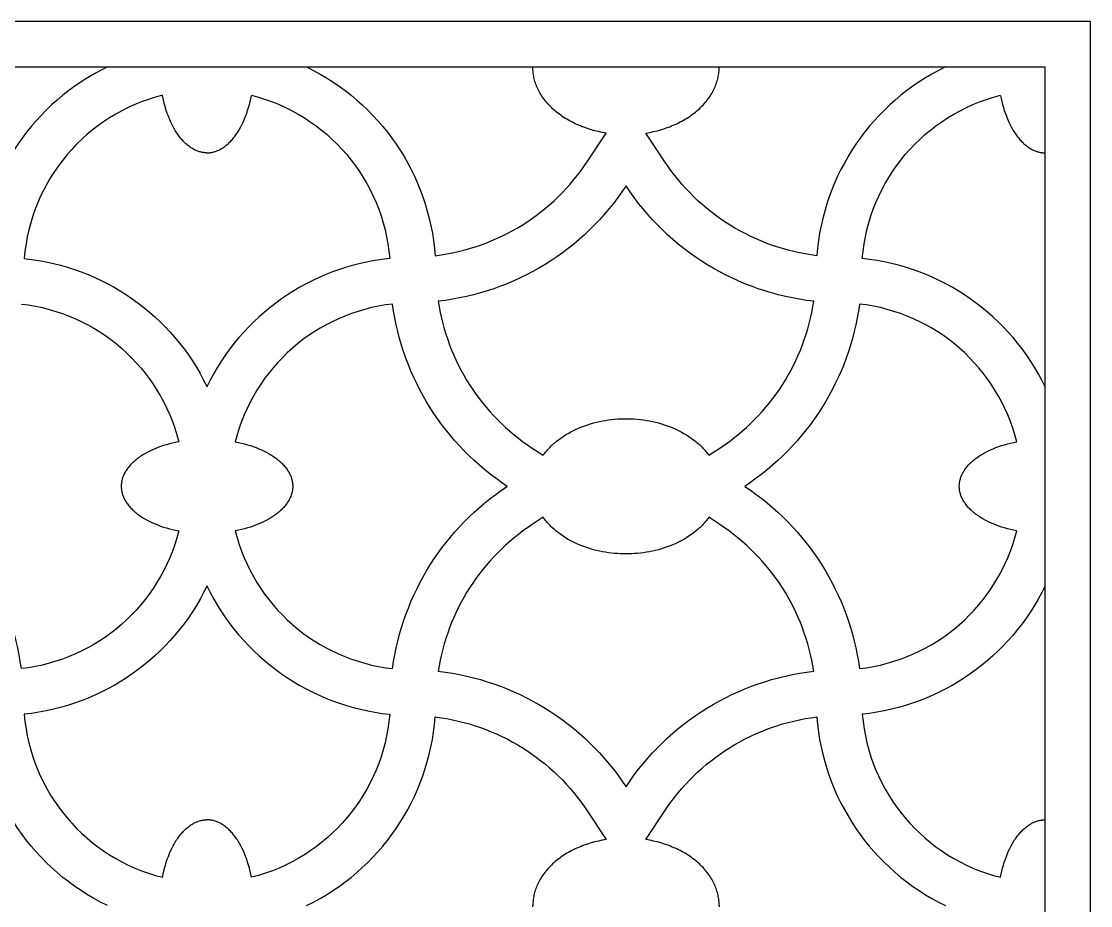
# Model space of a CAD drawing. Header units: millimetres. Extents: x 244 to 522, y 570 to 848.
# Drawn here: x 353.7 to 522.2, y 709.1 to 848.4 of the extents above; entities that cross this region are included whole.
import ezdxf

# ---------------------------------------------------------------- set-up
doc = ezdxf.new("R2010")
doc.units = ezdxf.units.MM
doc.layers.add('Layer 01', color=1, linetype='Continuous')

msp = doc.modelspace()

# ---------------------------------------------------------------- linework, layer by layer
at = {"layer": 'Layer 01'}
for p, q in [((522.23, 848.37), (243.63, 848.37)), ((522.23, 569.77), (522.23, 848.37)), ((515.05, 841.18), (250.82, 841.18)), ((434.31, 840.98), (434.3, 841.18)), ((463.67, 840.98), (463.67, 841.18)), ((515.05, 576.95), (515.05, 841.18)), ((434.31, 840.78), (434.31, 840.98)), ((434.33, 840.57), (434.31, 840.78)), ((434.35, 840.37), (434.33, 840.57)), ((434.37, 840.16), (434.35, 840.37)), ((434.4, 839.95), (434.37, 840.16)), ((434.44, 839.74), (434.4, 839.95)), ((434.48, 839.53), (434.44, 839.74)), ((434.53, 839.32), (434.48, 839.53)), ((463.45, 839.32), (463.5, 839.53)), ((463.5, 839.53), (463.54, 839.74)), ((463.54, 839.74), (463.58, 839.95)), ((463.58, 839.95), (463.61, 840.16)), ((463.61, 840.16), (463.63, 840.37)), ((463.63, 840.37), (463.65, 840.57)), ((463.65, 840.57), (463.66, 840.78)), ((463.66, 840.78), (463.67, 840.98)), ((434.58, 839.11), (434.53, 839.32)), ((434.64, 838.9), (434.58, 839.11)), ((434.71, 838.69), (434.64, 838.9)), ((434.78, 838.48), (434.71, 838.69)), ((434.86, 838.27), (434.78, 838.48)), ((434.95, 838.05), (434.86, 838.27)), ((435.04, 837.84), (434.95, 838.05)), ((435.14, 837.63), (435.04, 837.84)), ((462.83, 837.63), (462.93, 837.84)), ((462.93, 837.84), (463.03, 838.05)), ((463.03, 838.05), (463.11, 838.27)), ((463.11, 838.27), (463.19, 838.48)), ((463.19, 838.48), (463.27, 838.69)), ((463.27, 838.69), (463.33, 838.9)), ((463.33, 838.9), (463.4, 839.11)), ((463.4, 839.11), (463.45, 839.32)), ((376.01, 836.24), (375.91, 836.72)), ((376.12, 835.75), (376.01, 836.24)), ((389.74, 835.75), (389.85, 836.24)), ((389.85, 836.24), (389.95, 836.72)), ((435.25, 837.42), (435.14, 837.63)), ((435.36, 837.21), (435.25, 837.42)), ((435.48, 837), (435.36, 837.21)), ((435.61, 836.79), (435.48, 837)), ((435.74, 836.59), (435.61, 836.79)), ((435.88, 836.38), (435.74, 836.59)), ((436.03, 836.18), (435.88, 836.38)), ((436.18, 835.97), (436.03, 836.18)), ((461.8, 835.97), (461.95, 836.18)), ((461.95, 836.18), (462.1, 836.38)), ((462.1, 836.38), (462.24, 836.59)), ((462.24, 836.59), (462.37, 836.79)), ((462.37, 836.79), (462.5, 837)), ((462.5, 837), (462.62, 837.21)), ((462.62, 837.21), (462.73, 837.42)), ((462.73, 837.42), (462.83, 837.63)), ((508.03, 836.72), (508.13, 836.24)), ((508.13, 836.24), (508.24, 835.75)), ((376.24, 835.28), (376.12, 835.75)), ((376.38, 834.8), (376.24, 835.28)), ((376.52, 834.34), (376.38, 834.8)), ((389.34, 834.34), (389.49, 834.8)), ((389.49, 834.8), (389.62, 835.28)), ((389.62, 835.28), (389.74, 835.75)), ((436.34, 835.77), (436.18, 835.97)), ((436.5, 835.58), (436.34, 835.77)), ((436.67, 835.38), (436.5, 835.58)), ((436.85, 835.19), (436.67, 835.38)), ((437.04, 834.99), (436.85, 835.19)), ((437.23, 834.81), (437.04, 834.99)), ((437.42, 834.62), (437.23, 834.81)), ((437.62, 834.44), (437.42, 834.62)), ((437.83, 834.26), (437.62, 834.44)), ((460.15, 834.26), (460.35, 834.44)), ((460.35, 834.44), (460.56, 834.62)), ((460.56, 834.62), (460.75, 834.81)), ((460.75, 834.81), (460.94, 834.99)), ((460.94, 834.99), (461.13, 835.19)), ((461.13, 835.19), (461.3, 835.38)), ((461.3, 835.38), (461.48, 835.58)), ((461.48, 835.58), (461.64, 835.77)), ((461.64, 835.77), (461.8, 835.97)), ((508.24, 835.75), (508.36, 835.28)), ((508.36, 835.28), (508.49, 834.8)), ((508.49, 834.8), (508.63, 834.34)), ((376.67, 833.88), (376.52, 834.34)), ((376.84, 833.44), (376.67, 833.88)), ((377.01, 833), (376.84, 833.44)), ((377.2, 832.58), (377.01, 833)), ((388.67, 832.58), (388.85, 833)), ((388.85, 833), (389.02, 833.44)), ((389.02, 833.44), (389.19, 833.88)), ((389.19, 833.88), (389.34, 834.34)), ((438.05, 834.08), (437.83, 834.26)), ((438.26, 833.91), (438.05, 834.08)), ((438.49, 833.74), (438.26, 833.91)), ((438.72, 833.57), (438.49, 833.74)), ((438.95, 833.41), (438.72, 833.57)), ((439.19, 833.25), (438.95, 833.41)), ((439.44, 833.09), (439.19, 833.25)), ((439.68, 832.94), (439.44, 833.09)), ((439.94, 832.8), (439.68, 832.94)), ((440.19, 832.65), (439.94, 832.8)), ((457.79, 832.65), (458.04, 832.8)), ((458.04, 832.8), (458.29, 832.94)), ((458.29, 832.94), (458.54, 833.09)), ((458.54, 833.09), (458.79, 833.25)), ((458.79, 833.25), (459.03, 833.41)), ((459.03, 833.41), (459.26, 833.57)), ((459.26, 833.57), (459.49, 833.74)), ((459.49, 833.74), (459.71, 833.91)), ((459.71, 833.91), (459.93, 834.08)), ((459.93, 834.08), (460.15, 834.26)), ((508.63, 834.34), (508.79, 833.88)), ((508.79, 833.88), (508.95, 833.44)), ((508.95, 833.44), (509.13, 833)), ((509.13, 833), (509.31, 832.58)), ((377.39, 832.17), (377.2, 832.58)), ((377.6, 831.77), (377.39, 832.17)), ((377.81, 831.39), (377.6, 831.77)), ((377.92, 831.2), (377.81, 831.39)), ((378.03, 831.02), (377.92, 831.2)), ((378.14, 830.84), (378.03, 831.02)), ((387.72, 830.84), (387.83, 831.02)), ((387.83, 831.02), (387.95, 831.2)), ((387.95, 831.2), (388.06, 831.39)), ((388.06, 831.39), (388.27, 831.77)), ((388.27, 831.77), (388.47, 832.17)), ((388.47, 832.17), (388.67, 832.58)), ((440.45, 832.52), (440.19, 832.65)), ((440.72, 832.38), (440.45, 832.52)), ((440.98, 832.25), (440.72, 832.38)), ((441.25, 832.13), (440.98, 832.25)), ((441.53, 832.01), (441.25, 832.13)), ((441.8, 831.89), (441.53, 832.01)), ((442.08, 831.78), (441.8, 831.89)), ((442.36, 831.68), (442.08, 831.78)), ((442.93, 831.48), (442.36, 831.68)), ((443.51, 831.3), (442.93, 831.48)), ((444.09, 831.14), (443.51, 831.3)), ((444.67, 831), (444.09, 831.14)), ((445.25, 830.88), (444.67, 831)), ((452.72, 830.88), (453.31, 831)), ((453.31, 831), (453.89, 831.14)), ((453.89, 831.14), (454.47, 831.3)), ((454.47, 831.3), (455.05, 831.48)), ((455.05, 831.48), (455.61, 831.68)), ((455.61, 831.68), (455.9, 831.78)), ((455.9, 831.78), (456.17, 831.89)), ((456.17, 831.89), (456.45, 832.01)), ((456.45, 832.01), (456.72, 832.13)), ((456.72, 832.13), (456.99, 832.25)), ((456.99, 832.25), (457.26, 832.38)), ((457.26, 832.38), (457.53, 832.52)), ((457.53, 832.52), (457.79, 832.65)), ((509.31, 832.58), (509.51, 832.17)), ((509.51, 832.17), (509.71, 831.77)), ((509.71, 831.77), (509.92, 831.39)), ((509.92, 831.39), (510.03, 831.2)), ((510.03, 831.2), (510.14, 831.02)), ((510.14, 831.02), (510.26, 830.84)), ((378.26, 830.67), (378.14, 830.84)), ((378.37, 830.5), (378.26, 830.67)), ((378.49, 830.34), (378.37, 830.5)), ((378.61, 830.18), (378.49, 830.34)), ((378.73, 830.03), (378.61, 830.18)), ((378.86, 829.88), (378.73, 830.03)), ((378.98, 829.73), (378.86, 829.88)), ((379.11, 829.59), (378.98, 829.73)), ((379.23, 829.46), (379.11, 829.59)), ((379.36, 829.33), (379.23, 829.46)), ((379.49, 829.2), (379.36, 829.33)), ((386.37, 829.2), (386.5, 829.33)), ((386.5, 829.33), (386.63, 829.46)), ((386.63, 829.46), (386.76, 829.59)), ((386.76, 829.59), (386.88, 829.73)), ((386.88, 829.73), (387.01, 829.88)), ((387.01, 829.88), (387.13, 830.03)), ((387.13, 830.03), (387.25, 830.18)), ((387.25, 830.18), (387.37, 830.34)), ((387.37, 830.34), (387.49, 830.5)), ((387.49, 830.5), (387.61, 830.67)), ((387.61, 830.67), (387.72, 830.84)), ((442.98, 826.41), (445.84, 830.78)), ((445.84, 830.78), (445.25, 830.88)), ((452.14, 830.78), (452.72, 830.88)), ((455, 826.41), (452.14, 830.78)), ((510.26, 830.84), (510.37, 830.67)), ((510.37, 830.67), (510.49, 830.5)), ((510.49, 830.5), (510.61, 830.34)), ((510.61, 830.34), (510.73, 830.18)), ((510.73, 830.18), (510.85, 830.03)), ((510.85, 830.03), (510.97, 829.88)), ((510.97, 829.88), (511.09, 829.73)), ((511.09, 829.73), (511.22, 829.59)), ((511.22, 829.59), (511.35, 829.46)), ((511.35, 829.46), (511.47, 829.33)), ((511.47, 829.33), (511.6, 829.2)), ((379.62, 829.08), (379.49, 829.2)), ((379.75, 828.96), (379.62, 829.08)), ((379.88, 828.85), (379.75, 828.96)), ((380.01, 828.75), (379.88, 828.85)), ((380.15, 828.65), (380.01, 828.75)), ((380.28, 828.55), (380.15, 828.65)), ((380.41, 828.46), (380.28, 828.55)), ((380.55, 828.38), (380.41, 828.46)), ((380.68, 828.3), (380.55, 828.38)), ((380.81, 828.22), (380.68, 828.3)), ((380.95, 828.15), (380.81, 828.22)), ((381.08, 828.09), (380.95, 828.15)), ((381.22, 828.03), (381.08, 828.09)), ((381.35, 827.97), (381.22, 828.03)), ((381.49, 827.92), (381.35, 827.97)), ((381.62, 827.87), (381.49, 827.92)), ((381.75, 827.83), (381.62, 827.87)), ((381.89, 827.8), (381.75, 827.83)), ((382.02, 827.76), (381.89, 827.8)), ((382.15, 827.74), (382.02, 827.76)), ((382.28, 827.71), (382.15, 827.74)), ((382.42, 827.7), (382.28, 827.71)), ((382.55, 827.68), (382.42, 827.7)), ((382.68, 827.67), (382.55, 827.68)), ((382.8, 827.66), (382.68, 827.67)), ((382.93, 827.66), (382.8, 827.66)), ((382.93, 827.66), (383.06, 827.66)), ((383.06, 827.66), (383.19, 827.67)), ((383.19, 827.67), (383.32, 827.68)), ((383.32, 827.68), (383.45, 827.7)), ((383.45, 827.7), (383.58, 827.71)), ((383.58, 827.71), (383.71, 827.74)), ((383.71, 827.74), (383.84, 827.76)), ((383.84, 827.76), (383.98, 827.8)), ((383.98, 827.8), (384.11, 827.83)), ((384.11, 827.83), (384.24, 827.87)), ((384.24, 827.87), (384.38, 827.92)), ((384.38, 827.92), (384.51, 827.97)), ((384.51, 827.97), (384.65, 828.03)), ((384.65, 828.03), (384.78, 828.09)), ((384.78, 828.09), (384.91, 828.15)), ((384.91, 828.15), (385.05, 828.22)), ((385.05, 828.22), (385.18, 828.3)), ((385.18, 828.3), (385.32, 828.38)), ((385.32, 828.38), (385.45, 828.46)), ((385.45, 828.46), (385.59, 828.55)), ((385.59, 828.55), (385.72, 828.65)), ((385.72, 828.65), (385.85, 828.75)), ((385.85, 828.75), (385.98, 828.85)), ((385.98, 828.85), (386.11, 828.96)), ((386.11, 828.96), (386.25, 829.08)), ((386.25, 829.08), (386.37, 829.2)), ((511.6, 829.2), (511.73, 829.08)), ((511.73, 829.08), (511.86, 828.96)), ((511.86, 828.96), (512, 828.85)), ((512, 828.85), (512.13, 828.75)), ((512.13, 828.75), (512.26, 828.65)), ((512.26, 828.65), (512.39, 828.55)), ((512.39, 828.55), (512.53, 828.46)), ((512.53, 828.46), (512.66, 828.38)), ((512.66, 828.38), (512.79, 828.3)), ((512.79, 828.3), (512.93, 828.22)), ((512.93, 828.22), (513.06, 828.15)), ((513.06, 828.15), (513.2, 828.09)), ((513.2, 828.09), (513.33, 828.03)), ((513.33, 828.03), (513.47, 827.97)), ((513.47, 827.97), (513.6, 827.92)), ((513.6, 827.92), (513.74, 827.87)), ((513.74, 827.87), (513.87, 827.83)), ((513.87, 827.83), (514, 827.8)), ((514, 827.8), (514.13, 827.76)), ((514.13, 827.76), (514.27, 827.74)), ((514.27, 827.74), (514.4, 827.71)), ((514.4, 827.71), (514.53, 827.7)), ((514.53, 827.7), (514.66, 827.68)), ((514.66, 827.68), (514.79, 827.67)), ((514.79, 827.67), (514.92, 827.66)), ((514.92, 827.66), (515.05, 827.66)), ((445.29, 785.43), (445.76, 785.51)), ((445.76, 785.51), (446.23, 785.58)), ((446.23, 785.58), (446.7, 785.64)), ((446.7, 785.64), (447.16, 785.69)), ((447.16, 785.69), (447.63, 785.73)), ((447.63, 785.73), (448.09, 785.75)), ((448.09, 785.75), (448.54, 785.77)), ((448.54, 785.77), (448.99, 785.77)), ((448.99, 785.77), (449.44, 785.77)), ((449.44, 785.77), (449.89, 785.75)), ((449.89, 785.75), (450.35, 785.73)), ((450.35, 785.73), (450.81, 785.69)), ((450.81, 785.69), (451.28, 785.64)), ((451.28, 785.64), (451.75, 785.58)), ((451.75, 785.58), (452.22, 785.51)), ((452.22, 785.51), (452.69, 785.43)), ((440.29, 783.7), (440.71, 783.92)), ((440.71, 783.92), (441.15, 784.13)), ((441.15, 784.13), (441.59, 784.32)), ((441.59, 784.32), (442.03, 784.5)), ((442.03, 784.5), (442.49, 784.67)), ((442.49, 784.67), (442.95, 784.83)), ((442.95, 784.83), (443.41, 784.97)), ((443.41, 784.97), (443.88, 785.11)), ((443.88, 785.11), (444.35, 785.23)), ((444.35, 785.23), (444.82, 785.33)), ((444.82, 785.33), (445.29, 785.43)), ((452.69, 785.43), (453.16, 785.33)), ((453.16, 785.33), (453.63, 785.23)), ((453.63, 785.23), (454.1, 785.11)), ((454.1, 785.11), (454.57, 784.97)), ((454.57, 784.97), (455.03, 784.83)), ((455.03, 784.83), (455.49, 784.67)), ((455.49, 784.67), (455.94, 784.5)), ((455.94, 784.5), (456.39, 784.32)), ((456.39, 784.32), (456.83, 784.13)), ((456.83, 784.13), (457.26, 783.92)), ((457.26, 783.92), (457.69, 783.7)), ((378.47, 782.14), (377.99, 782.04)), ((387.39, 782.14), (387.88, 782.04)), ((437.81, 782.03), (437.98, 782.17)), ((437.98, 782.17), (438.33, 782.45)), ((438.33, 782.45), (438.7, 782.72)), ((438.7, 782.72), (439.08, 782.98)), ((439.08, 782.98), (439.47, 783.23)), ((439.47, 783.23), (439.88, 783.47)), ((439.88, 783.47), (440.29, 783.7)), ((457.69, 783.7), (458.1, 783.47)), ((458.1, 783.47), (458.51, 783.23)), ((458.51, 783.23), (458.9, 782.98)), ((458.9, 782.98), (459.28, 782.72)), ((459.28, 782.72), (459.64, 782.45)), ((459.64, 782.45), (460, 782.17)), ((460, 782.17), (460.17, 782.03)), ((510.1, 782.04), (510.59, 782.14)), ((373.52, 780.46), (373.14, 780.25)), ((373.92, 780.66), (373.52, 780.46)), ((374.33, 780.86), (373.92, 780.66)), ((374.75, 781.04), (374.33, 780.86)), ((375.19, 781.22), (374.75, 781.04)), ((375.63, 781.38), (375.19, 781.22)), ((376.09, 781.54), (375.63, 781.38)), ((376.56, 781.68), (376.09, 781.54)), ((377.03, 781.81), (376.56, 781.68)), ((377.5, 781.93), (377.03, 781.81)), ((377.99, 782.04), (377.5, 781.93)), ((387.88, 782.04), (388.36, 781.93)), ((388.36, 781.93), (388.84, 781.81)), ((388.84, 781.81), (389.31, 781.68)), ((389.31, 781.68), (389.77, 781.54)), ((389.77, 781.54), (390.23, 781.38)), ((390.23, 781.38), (390.68, 781.22)), ((390.68, 781.22), (391.11, 781.04)), ((391.11, 781.04), (391.54, 780.86)), ((391.54, 780.86), (391.95, 780.66)), ((391.95, 780.66), (392.35, 780.46)), ((392.35, 780.46), (392.73, 780.25)), ((434.22, 781.14), (435.94, 780.01)), ((436.18, 780.34), (436.31, 780.5)), ((436.31, 780.5), (436.44, 780.66)), ((436.44, 780.66), (436.58, 780.82)), ((436.58, 780.82), (436.72, 780.97)), ((436.72, 780.97), (436.86, 781.13)), ((436.86, 781.13), (437.01, 781.29)), ((437.01, 781.29), (437.16, 781.44)), ((437.16, 781.44), (437.32, 781.59)), ((437.32, 781.59), (437.48, 781.74)), ((437.48, 781.74), (437.64, 781.88)), ((437.64, 781.88), (437.81, 782.03)), ((460.17, 782.03), (460.34, 781.88)), ((460.34, 781.88), (460.5, 781.74)), ((460.5, 781.74), (460.66, 781.59)), ((460.66, 781.59), (460.82, 781.44)), ((460.82, 781.44), (460.97, 781.29)), ((460.97, 781.29), (461.12, 781.13)), ((461.12, 781.13), (461.26, 780.97)), ((461.26, 780.97), (461.4, 780.82)), ((461.4, 780.82), (461.54, 780.66)), ((461.54, 780.66), (461.67, 780.5)), ((461.67, 780.5), (461.8, 780.34)), ((462.04, 780.01), (463.76, 781.14)), ((505.25, 780.25), (505.63, 780.46)), ((505.63, 780.46), (506.03, 780.66)), ((506.03, 780.66), (506.44, 780.86)), ((506.44, 780.86), (506.87, 781.04)), ((506.87, 781.04), (507.3, 781.22)), ((507.3, 781.22), (507.75, 781.38)), ((507.75, 781.38), (508.2, 781.54)), ((508.2, 781.54), (508.67, 781.68)), ((508.67, 781.68), (509.14, 781.81)), ((509.14, 781.81), (509.62, 781.93)), ((509.62, 781.93), (510.1, 782.04)), ((371.21, 778.82), (371.08, 778.7)), ((371.34, 778.95), (371.21, 778.82)), ((371.48, 779.08), (371.34, 778.95)), ((371.63, 779.2), (371.48, 779.08)), ((371.78, 779.32), (371.63, 779.2)), ((371.93, 779.44), (371.78, 779.32)), ((372.09, 779.56), (371.93, 779.44)), ((372.25, 779.68), (372.09, 779.56)), ((372.42, 779.8), (372.25, 779.68)), ((372.59, 779.91), (372.42, 779.8)), ((372.77, 780.03), (372.59, 779.91)), ((372.95, 780.14), (372.77, 780.03)), ((373.14, 780.25), (372.95, 780.14)), ((392.73, 780.25), (392.91, 780.14)), ((392.91, 780.14), (393.09, 780.03)), ((393.09, 780.03), (393.27, 779.91)), ((393.27, 779.91), (393.44, 779.8)), ((393.44, 779.8), (393.61, 779.68)), ((393.61, 779.68), (393.77, 779.56)), ((393.77, 779.56), (393.93, 779.44)), ((393.93, 779.44), (394.09, 779.32)), ((394.09, 779.32), (394.24, 779.2)), ((394.24, 779.2), (394.38, 779.08)), ((394.38, 779.08), (394.52, 778.95)), ((394.52, 778.95), (394.66, 778.82)), ((394.66, 778.82), (394.79, 778.7)), ((435.94, 780.01), (436.06, 780.17)), ((436.06, 780.17), (436.18, 780.34)), ((461.8, 780.34), (461.92, 780.17)), ((461.92, 780.17), (462.04, 780.01)), ((503.19, 778.7), (503.32, 778.82)), ((503.32, 778.82), (503.46, 778.95)), ((503.46, 778.95), (503.6, 779.08)), ((503.6, 779.08), (503.74, 779.2)), ((503.74, 779.2), (503.89, 779.32)), ((503.89, 779.32), (504.04, 779.44)), ((504.04, 779.44), (504.2, 779.56)), ((504.2, 779.56), (504.37, 779.68)), ((504.37, 779.68), (504.54, 779.8)), ((504.54, 779.8), (504.71, 779.91)), ((504.71, 779.91), (504.88, 780.03)), ((504.88, 780.03), (505.07, 780.14)), ((505.07, 780.14), (505.25, 780.25)), ((369.9, 777.11), (369.84, 776.97)), ((369.97, 777.24), (369.9, 777.11)), ((370.05, 777.38), (369.97, 777.24)), ((370.13, 777.51), (370.05, 777.38)), ((370.21, 777.64), (370.13, 777.51)), ((370.3, 777.78), (370.21, 777.64)), ((370.4, 777.91), (370.3, 777.78)), ((370.5, 778.04), (370.4, 777.91)), ((370.6, 778.18), (370.5, 778.04)), ((370.71, 778.31), (370.6, 778.18)), ((370.83, 778.44), (370.71, 778.31)), ((370.95, 778.57), (370.83, 778.44)), ((371.08, 778.7), (370.95, 778.57)), ((394.79, 778.7), (394.91, 778.57)), ((394.91, 778.57), (395.03, 778.44)), ((395.03, 778.44), (395.15, 778.31)), ((395.15, 778.31), (395.26, 778.18)), ((395.26, 778.18), (395.36, 778.04)), ((395.36, 778.04), (395.47, 777.91)), ((395.47, 777.91), (395.56, 777.78)), ((395.56, 777.78), (395.65, 777.64)), ((395.65, 777.64), (395.74, 777.51)), ((395.74, 777.51), (395.82, 777.38)), ((395.82, 777.38), (395.89, 777.24)), ((395.89, 777.24), (395.96, 777.11)), ((395.96, 777.11), (396.03, 776.97)), ((501.95, 776.97), (502.02, 777.11)), ((502.02, 777.11), (502.09, 777.24)), ((502.09, 777.24), (502.16, 777.38)), ((502.16, 777.38), (502.24, 777.51)), ((502.24, 777.51), (502.33, 777.64)), ((502.33, 777.64), (502.42, 777.78)), ((502.42, 777.78), (502.51, 777.91)), ((502.51, 777.91), (502.61, 778.04)), ((502.61, 778.04), (502.72, 778.18)), ((502.72, 778.18), (502.83, 778.31)), ((502.83, 778.31), (502.94, 778.44)), ((502.94, 778.44), (503.06, 778.57)), ((503.06, 778.57), (503.19, 778.7)), ((369.43, 775.51), (369.42, 775.38)), ((369.42, 775.38), (369.42, 775.25)), ((369.45, 775.64), (369.43, 775.51)), ((369.46, 775.77), (369.45, 775.64)), ((369.49, 775.9), (369.46, 775.77)), ((369.52, 776.04), (369.49, 775.9)), ((369.55, 776.17), (369.52, 776.04)), ((369.58, 776.3), (369.55, 776.17)), ((369.63, 776.44), (369.58, 776.3)), ((369.67, 776.57), (369.63, 776.44)), ((369.72, 776.7), (369.67, 776.57)), ((369.78, 776.84), (369.72, 776.7)), ((369.84, 776.97), (369.78, 776.84)), ((396.03, 776.97), (396.09, 776.84)), ((396.09, 776.84), (396.14, 776.7)), ((396.14, 776.7), (396.19, 776.57)), ((396.19, 776.57), (396.24, 776.44)), ((396.24, 776.44), (396.28, 776.3)), ((396.28, 776.3), (396.32, 776.17)), ((396.32, 776.17), (396.35, 776.04)), ((396.35, 776.04), (396.38, 775.9)), ((396.38, 775.9), (396.4, 775.77)), ((396.4, 775.77), (396.42, 775.64)), ((396.42, 775.64), (396.43, 775.51)), ((396.43, 775.51), (396.44, 775.38)), ((396.44, 775.38), (396.45, 775.25)), ((501.53, 775.25), (501.54, 775.38)), ((501.54, 775.38), (501.55, 775.51)), ((501.55, 775.51), (501.56, 775.64)), ((501.56, 775.64), (501.58, 775.77)), ((501.58, 775.77), (501.6, 775.9)), ((501.6, 775.9), (501.63, 776.04)), ((501.63, 776.04), (501.66, 776.17)), ((501.66, 776.17), (501.7, 776.3)), ((501.7, 776.3), (501.74, 776.44)), ((501.74, 776.44), (501.79, 776.57)), ((501.79, 776.57), (501.84, 776.7)), ((501.84, 776.7), (501.89, 776.84)), ((501.89, 776.84), (501.95, 776.97)), ((369.42, 775.25), (369.41, 775.12)), ((369.41, 775.12), (369.42, 775)), ((369.42, 775), (369.42, 774.87)), ((369.42, 774.87), (369.43, 774.74)), ((369.43, 774.74), (369.45, 774.61)), ((369.45, 774.61), (369.46, 774.48)), ((369.46, 774.48), (369.49, 774.35)), ((369.49, 774.35), (369.52, 774.21)), ((369.52, 774.21), (369.55, 774.08)), ((369.55, 774.08), (369.58, 773.95)), ((369.58, 773.95), (369.63, 773.81)), ((369.63, 773.81), (369.67, 773.68)), ((396.24, 773.81), (396.19, 773.68)), ((396.28, 773.95), (396.24, 773.81)), ((396.32, 774.08), (396.28, 773.95)), ((396.35, 774.21), (396.32, 774.08)), ((396.38, 774.35), (396.35, 774.21)), ((396.4, 774.48), (396.38, 774.35)), ((396.42, 774.61), (396.4, 774.48)), ((396.43, 774.74), (396.42, 774.61)), ((396.44, 774.87), (396.43, 774.74)), ((396.45, 775), (396.44, 774.87)), ((396.45, 775.25), (396.45, 775.12)), ((396.45, 775.12), (396.45, 775)), ((501.53, 775.12), (501.53, 775.25)), ((501.53, 775), (501.53, 775.12)), ((501.54, 774.87), (501.53, 775)), ((501.55, 774.74), (501.54, 774.87)), ((501.56, 774.61), (501.55, 774.74)), ((501.58, 774.48), (501.56, 774.61)), ((501.6, 774.35), (501.58, 774.48)), ((501.63, 774.21), (501.6, 774.35)), ((501.66, 774.08), (501.63, 774.21)), ((501.7, 773.95), (501.66, 774.08)), ((501.74, 773.81), (501.7, 773.95)), ((501.79, 773.68), (501.74, 773.81)), ((369.67, 773.68), (369.72, 773.55)), ((369.72, 773.55), (369.78, 773.41)), ((369.78, 773.41), (369.84, 773.28)), ((369.84, 773.28), (369.9, 773.14)), ((369.9, 773.14), (369.97, 773.01)), ((369.97, 773.01), (370.05, 772.87)), ((370.05, 772.87), (370.13, 772.74)), ((370.13, 772.74), (370.21, 772.6)), ((370.21, 772.6), (370.3, 772.47)), ((370.3, 772.47), (370.4, 772.34)), ((370.4, 772.34), (370.5, 772.21)), ((370.5, 772.21), (370.6, 772.07)), ((370.6, 772.07), (370.71, 771.94)), ((395.26, 772.07), (395.15, 771.94)), ((395.36, 772.21), (395.26, 772.07)), ((395.47, 772.34), (395.36, 772.21)), ((395.56, 772.47), (395.47, 772.34)), ((395.65, 772.6), (395.56, 772.47)), ((395.74, 772.74), (395.65, 772.6)), ((395.82, 772.87), (395.74, 772.74)), ((395.89, 773.01), (395.82, 772.87)), ((395.96, 773.14), (395.89, 773.01)), ((396.03, 773.28), (395.96, 773.14)), ((396.09, 773.41), (396.03, 773.28)), ((396.14, 773.55), (396.09, 773.41)), ((396.19, 773.68), (396.14, 773.55)), ((501.84, 773.55), (501.79, 773.68)), ((501.89, 773.41), (501.84, 773.55)), ((501.95, 773.28), (501.89, 773.41)), ((502.02, 773.14), (501.95, 773.28)), ((502.09, 773.01), (502.02, 773.14)), ((502.16, 772.87), (502.09, 773.01)), ((502.24, 772.74), (502.16, 772.87)), ((502.33, 772.6), (502.24, 772.74)), ((502.42, 772.47), (502.33, 772.6)), ((502.51, 772.34), (502.42, 772.47)), ((502.61, 772.21), (502.51, 772.34)), ((502.72, 772.07), (502.61, 772.21)), ((502.83, 771.94), (502.72, 772.07)), ((370.71, 771.94), (370.83, 771.81)), ((370.83, 771.81), (370.95, 771.68)), ((370.95, 771.68), (371.08, 771.55)), ((371.08, 771.55), (371.21, 771.42)), ((371.21, 771.42), (371.34, 771.3)), ((371.34, 771.3), (371.48, 771.17)), ((371.48, 771.17), (371.63, 771.05)), ((371.63, 771.05), (371.78, 770.93)), ((371.78, 770.93), (371.93, 770.8)), ((371.93, 770.8), (372.09, 770.68)), ((372.09, 770.68), (372.25, 770.57)), ((372.25, 770.57), (372.42, 770.45)), ((372.42, 770.45), (372.59, 770.33)), ((372.59, 770.33), (372.77, 770.22)), ((393.27, 770.33), (393.09, 770.22)), ((393.44, 770.45), (393.27, 770.33)), ((393.61, 770.57), (393.44, 770.45)), ((393.77, 770.68), (393.61, 770.57)), ((393.93, 770.8), (393.77, 770.68)), ((394.09, 770.93), (393.93, 770.8)), ((394.24, 771.05), (394.09, 770.93)), ((394.38, 771.17), (394.24, 771.05)), ((394.52, 771.3), (394.38, 771.17)), ((394.66, 771.42), (394.52, 771.3)), ((394.79, 771.55), (394.66, 771.42)), ((394.91, 771.68), (394.79, 771.55)), ((395.03, 771.81), (394.91, 771.68)), ((395.15, 771.94), (395.03, 771.81)), ((502.94, 771.81), (502.83, 771.94)), ((503.06, 771.68), (502.94, 771.81)), ((503.19, 771.55), (503.06, 771.68)), ((503.32, 771.42), (503.19, 771.55)), ((503.46, 771.3), (503.32, 771.42)), ((503.6, 771.17), (503.46, 771.3)), ((503.74, 771.05), (503.6, 771.17)), ((503.89, 770.93), (503.74, 771.05)), ((504.04, 770.8), (503.89, 770.93)), ((504.2, 770.68), (504.04, 770.8)), ((504.37, 770.57), (504.2, 770.68)), ((504.54, 770.45), (504.37, 770.57)), ((504.71, 770.33), (504.54, 770.45)), ((504.88, 770.22), (504.71, 770.33)), ((372.77, 770.22), (372.95, 770.11)), ((372.95, 770.11), (373.14, 770)), ((373.14, 770), (373.52, 769.79)), ((373.52, 769.79), (373.92, 769.59)), ((373.92, 769.59), (374.33, 769.39)), ((374.33, 769.39), (374.75, 769.21)), ((374.75, 769.21), (375.19, 769.03)), ((375.19, 769.03), (375.63, 768.87)), ((375.63, 768.87), (376.09, 768.71)), ((376.09, 768.71), (376.56, 768.57)), ((389.77, 768.71), (389.31, 768.57)), ((390.23, 768.87), (389.77, 768.71)), ((390.68, 769.03), (390.23, 768.87)), ((391.11, 769.21), (390.68, 769.03)), ((391.54, 769.39), (391.11, 769.21)), ((391.95, 769.59), (391.54, 769.39)), ((392.35, 769.79), (391.95, 769.59)), ((392.73, 770), (392.35, 769.79)), ((392.91, 770.11), (392.73, 770)), ((393.09, 770.22), (392.91, 770.11)), ((435.94, 770.24), (434.22, 769.11)), ((436.06, 770.08), (435.94, 770.24)), ((436.18, 769.91), (436.06, 770.08)), ((436.31, 769.75), (436.18, 769.91)), ((436.44, 769.59), (436.31, 769.75)), ((436.58, 769.43), (436.44, 769.59)), ((436.72, 769.27), (436.58, 769.43)), ((436.86, 769.12), (436.72, 769.27)), ((437.01, 768.96), (436.86, 769.12)), ((437.16, 768.81), (437.01, 768.96)), ((437.32, 768.66), (437.16, 768.81)), ((437.48, 768.51), (437.32, 768.66)), ((460.66, 768.66), (460.5, 768.51)), ((460.82, 768.81), (460.66, 768.66)), ((460.97, 768.96), (460.82, 768.81)), ((461.12, 769.12), (460.97, 768.96)), ((461.26, 769.27), (461.12, 769.12)), ((461.4, 769.43), (461.26, 769.27)), ((461.54, 769.59), (461.4, 769.43)), ((461.67, 769.75), (461.54, 769.59)), ((461.8, 769.91), (461.67, 769.75)), ((461.92, 770.08), (461.8, 769.91)), ((462.04, 770.24), (461.92, 770.08)), ((463.76, 769.11), (462.04, 770.24)), ((505.07, 770.11), (504.88, 770.22)), ((505.25, 770), (505.07, 770.11)), ((505.63, 769.79), (505.25, 770)), ((506.03, 769.59), (505.63, 769.79)), ((506.44, 769.39), (506.03, 769.59)), ((506.87, 769.21), (506.44, 769.39)), ((507.3, 769.03), (506.87, 769.21)), ((507.75, 768.87), (507.3, 769.03)), ((508.2, 768.71), (507.75, 768.87)), ((508.67, 768.57), (508.2, 768.71)), ((376.56, 768.57), (377.03, 768.44)), ((377.03, 768.44), (377.5, 768.32)), ((377.5, 768.32), (377.99, 768.21)), ((377.99, 768.21), (378.47, 768.11)), ((387.88, 768.21), (387.39, 768.11)), ((388.36, 768.32), (387.88, 768.21)), ((388.84, 768.44), (388.36, 768.32)), ((389.31, 768.57), (388.84, 768.44)), ((437.64, 768.36), (437.48, 768.51)), ((437.81, 768.22), (437.64, 768.36)), ((437.98, 768.08), (437.81, 768.22)), ((438.33, 767.8), (437.98, 768.08)), ((438.7, 767.53), (438.33, 767.8)), ((439.08, 767.26), (438.7, 767.53)), ((439.47, 767.01), (439.08, 767.26)), ((439.88, 766.77), (439.47, 767.01)), ((458.51, 767.01), (458.1, 766.77)), ((458.9, 767.26), (458.51, 767.01)), ((459.28, 767.53), (458.9, 767.26)), ((459.64, 767.8), (459.28, 767.53)), ((460, 768.08), (459.64, 767.8)), ((460.17, 768.22), (460, 768.08)), ((460.34, 768.36), (460.17, 768.22)), ((460.5, 768.51), (460.34, 768.36)), ((509.14, 768.44), (508.67, 768.57)), ((509.62, 768.32), (509.14, 768.44)), ((510.1, 768.21), (509.62, 768.32)), ((510.59, 768.11), (510.1, 768.21)), ((440.29, 766.54), (439.88, 766.77)), ((440.71, 766.33), (440.29, 766.54)), ((441.15, 766.12), (440.71, 766.33)), ((441.59, 765.93), (441.15, 766.12)), ((442.03, 765.75), (441.59, 765.93)), ((442.49, 765.58), (442.03, 765.75)), ((442.95, 765.42), (442.49, 765.58)), ((443.41, 765.27), (442.95, 765.42)), ((443.88, 765.14), (443.41, 765.27)), ((454.57, 765.27), (454.1, 765.14)), ((455.03, 765.42), (454.57, 765.27)), ((455.49, 765.58), (455.03, 765.42)), ((455.94, 765.75), (455.49, 765.58)), ((456.39, 765.93), (455.94, 765.75)), ((456.83, 766.12), (456.39, 765.93)), ((457.26, 766.33), (456.83, 766.12)), ((457.69, 766.54), (457.26, 766.33)), ((458.1, 766.77), (457.69, 766.54)), ((444.35, 765.02), (443.88, 765.14)), ((444.82, 764.91), (444.35, 765.02)), ((445.29, 764.82), (444.82, 764.91)), ((445.76, 764.74), (445.29, 764.82)), ((446.23, 764.67), (445.76, 764.74)), ((446.7, 764.61), (446.23, 764.67)), ((447.16, 764.56), (446.7, 764.61)), ((447.63, 764.52), (447.16, 764.56)), ((448.09, 764.5), (447.63, 764.52)), ((448.54, 764.48), (448.09, 764.5)), ((448.99, 764.48), (448.54, 764.48)), ((449.44, 764.48), (448.99, 764.48)), ((449.89, 764.5), (449.44, 764.48)), ((450.35, 764.52), (449.89, 764.5)), ((450.81, 764.56), (450.35, 764.52)), ((451.28, 764.61), (450.81, 764.56)), ((451.75, 764.67), (451.28, 764.61)), ((452.22, 764.74), (451.75, 764.67)), ((452.69, 764.82), (452.22, 764.74)), ((453.16, 764.91), (452.69, 764.82)), ((453.63, 765.02), (453.16, 764.91)), ((454.1, 765.14), (453.63, 765.02)), ((442.98, 723.84), (445.84, 719.47)), ((452.14, 719.47), (455, 723.84)), ((379.88, 721.39), (380.01, 721.5)), ((380.01, 721.5), (380.15, 721.6)), ((380.15, 721.6), (380.28, 721.7)), ((380.28, 721.7), (380.41, 721.79)), ((380.41, 721.79), (380.55, 721.87)), ((380.55, 721.87), (380.68, 721.95)), ((380.68, 721.95), (380.81, 722.03)), ((380.81, 722.03), (380.95, 722.1)), ((380.95, 722.1), (381.08, 722.16)), ((381.08, 722.16), (381.22, 722.22)), ((381.22, 722.22), (381.35, 722.28)), ((381.35, 722.28), (381.49, 722.33)), ((381.49, 722.33), (381.62, 722.37)), ((381.62, 722.37), (381.75, 722.42)), ((381.75, 722.42), (381.89, 722.45)), ((381.89, 722.45), (382.02, 722.48)), ((382.02, 722.48), (382.15, 722.51)), ((382.15, 722.51), (382.28, 722.53)), ((382.28, 722.53), (382.42, 722.55)), ((382.42, 722.55), (382.55, 722.57)), ((382.55, 722.57), (382.68, 722.58)), ((382.68, 722.58), (382.8, 722.58)), ((382.8, 722.58), (382.93, 722.59)), ((383.06, 722.58), (382.93, 722.59)), ((383.19, 722.58), (383.06, 722.58)), ((383.32, 722.57), (383.19, 722.58)), ((383.45, 722.55), (383.32, 722.57)), ((383.58, 722.53), (383.45, 722.55)), ((383.71, 722.51), (383.58, 722.53)), ((383.84, 722.48), (383.71, 722.51)), ((383.98, 722.45), (383.84, 722.48)), ((384.11, 722.42), (383.98, 722.45)), ((384.24, 722.37), (384.11, 722.42)), ((384.38, 722.33), (384.24, 722.37)), ((384.51, 722.28), (384.38, 722.33)), ((384.65, 722.22), (384.51, 722.28)), ((384.78, 722.16), (384.65, 722.22)), ((384.91, 722.1), (384.78, 722.16)), ((385.05, 722.03), (384.91, 722.1)), ((385.18, 721.95), (385.05, 722.03)), ((385.32, 721.87), (385.18, 721.95)), ((385.45, 721.79), (385.32, 721.87)), ((385.59, 721.7), (385.45, 721.79)), ((385.72, 721.6), (385.59, 721.7)), ((385.85, 721.5), (385.72, 721.6)), ((385.98, 721.39), (385.85, 721.5)), ((512, 721.39), (512.13, 721.5)), ((512.13, 721.5), (512.26, 721.6)), ((512.26, 721.6), (512.39, 721.7)), ((512.39, 721.7), (512.53, 721.79)), ((512.53, 721.79), (512.66, 721.87)), ((512.66, 721.87), (512.79, 721.95)), ((512.79, 721.95), (512.93, 722.03)), ((512.93, 722.03), (513.06, 722.1)), ((513.06, 722.1), (513.2, 722.16)), ((513.2, 722.16), (513.33, 722.22)), ((513.33, 722.22), (513.47, 722.28)), ((513.47, 722.28), (513.6, 722.33)), ((513.6, 722.33), (513.74, 722.37)), ((513.74, 722.37), (513.87, 722.42)), ((513.87, 722.42), (514, 722.45)), ((514, 722.45), (514.13, 722.48)), ((514.13, 722.48), (514.27, 722.51)), ((514.27, 722.51), (514.4, 722.53)), ((514.4, 722.53), (514.53, 722.55)), ((514.53, 722.55), (514.66, 722.57)), ((514.66, 722.57), (514.79, 722.58)), ((514.79, 722.58), (514.92, 722.58)), ((514.92, 722.58), (515.05, 722.59)), ((378.37, 719.75), (378.49, 719.91)), ((378.49, 719.91), (378.61, 720.07)), ((378.61, 720.07), (378.73, 720.22)), ((378.73, 720.22), (378.86, 720.37)), ((378.86, 720.37), (378.98, 720.52)), ((378.98, 720.52), (379.11, 720.66)), ((379.11, 720.66), (379.23, 720.79)), ((379.23, 720.79), (379.36, 720.92)), ((379.36, 720.92), (379.49, 721.05)), ((379.49, 721.05), (379.62, 721.17)), ((379.62, 721.17), (379.75, 721.28)), ((379.75, 721.28), (379.88, 721.39)), ((386.11, 721.28), (385.98, 721.39)), ((386.25, 721.17), (386.11, 721.28)), ((386.37, 721.05), (386.25, 721.17)), ((386.5, 720.92), (386.37, 721.05)), ((386.63, 720.79), (386.5, 720.92)), ((386.76, 720.66), (386.63, 720.79)), ((386.88, 720.52), (386.76, 720.66)), ((387.01, 720.37), (386.88, 720.52)), ((387.13, 720.22), (387.01, 720.37)), ((387.25, 720.07), (387.13, 720.22)), ((387.37, 719.91), (387.25, 720.07)), ((387.49, 719.75), (387.37, 719.91)), ((510.49, 719.75), (510.61, 719.91)), ((510.61, 719.91), (510.73, 720.07)), ((510.73, 720.07), (510.85, 720.22)), ((510.85, 720.22), (510.97, 720.37)), ((510.97, 720.37), (511.09, 720.52)), ((511.09, 720.52), (511.22, 720.66)), ((511.22, 720.66), (511.35, 720.79)), ((511.35, 720.79), (511.47, 720.92)), ((511.47, 720.92), (511.6, 721.05)), ((511.6, 721.05), (511.73, 721.17)), ((511.73, 721.17), (511.86, 721.28)), ((511.86, 721.28), (512, 721.39)), ((377.2, 717.67), (377.39, 718.08)), ((377.39, 718.08), (377.6, 718.48)), ((377.6, 718.48), (377.81, 718.86)), ((377.81, 718.86), (377.92, 719.05)), ((377.92, 719.05), (378.03, 719.23)), ((378.03, 719.23), (378.14, 719.41)), ((378.14, 719.41), (378.26, 719.58)), ((378.26, 719.58), (378.37, 719.75)), ((387.61, 719.58), (387.49, 719.75)), ((387.72, 719.41), (387.61, 719.58)), ((387.83, 719.23), (387.72, 719.41)), ((387.95, 719.05), (387.83, 719.23)), ((388.06, 718.86), (387.95, 719.05)), ((388.27, 718.48), (388.06, 718.86)), ((388.47, 718.08), (388.27, 718.48)), ((388.67, 717.67), (388.47, 718.08)), ((441.25, 718.12), (440.98, 717.99)), ((441.53, 718.24), (441.25, 718.12)), ((441.8, 718.35), (441.53, 718.24)), ((442.08, 718.46), (441.8, 718.35)), ((442.36, 718.57), (442.08, 718.46)), ((442.93, 718.77), (442.36, 718.57)), ((443.51, 718.95), (442.93, 718.77)), ((444.09, 719.11), (443.51, 718.95)), ((444.67, 719.24), (444.09, 719.11)), ((445.25, 719.37), (444.67, 719.24)), ((445.84, 719.47), (445.25, 719.37)), ((452.72, 719.37), (452.14, 719.47)), ((453.31, 719.24), (452.72, 719.37)), ((453.89, 719.11), (453.31, 719.24)), ((454.47, 718.95), (453.89, 719.11)), ((455.05, 718.77), (454.47, 718.95)), ((455.61, 718.57), (455.05, 718.77)), ((455.9, 718.46), (455.61, 718.57)), ((456.17, 718.35), (455.9, 718.46)), ((456.45, 718.24), (456.17, 718.35)), ((456.72, 718.12), (456.45, 718.24)), ((456.99, 717.99), (456.72, 718.12)), ((509.31, 717.67), (509.51, 718.08)), ((509.51, 718.08), (509.71, 718.48)), ((509.71, 718.48), (509.92, 718.86)), ((509.92, 718.86), (510.03, 719.05)), ((510.03, 719.05), (510.14, 719.23)), ((510.14, 719.23), (510.26, 719.41)), ((510.26, 719.41), (510.37, 719.58)), ((510.37, 719.58), (510.49, 719.75)), ((376.67, 716.37), (376.84, 716.81)), ((376.84, 716.81), (377.01, 717.25)), ((377.01, 717.25), (377.2, 717.67)), ((388.85, 717.25), (388.67, 717.67)), ((389.02, 716.81), (388.85, 717.25)), ((389.19, 716.37), (389.02, 716.81)), ((438.49, 716.51), (438.26, 716.34)), ((438.72, 716.68), (438.49, 716.51)), ((438.95, 716.84), (438.72, 716.68)), ((439.19, 717), (438.95, 716.84)), ((439.44, 717.15), (439.19, 717)), ((439.68, 717.31), (439.44, 717.15)), ((439.94, 717.45), (439.68, 717.31)), ((440.19, 717.59), (439.94, 717.45)), ((440.45, 717.73), (440.19, 717.59)), ((440.72, 717.87), (440.45, 717.73)), ((440.98, 717.99), (440.72, 717.87)), ((457.26, 717.87), (456.99, 717.99)), ((457.53, 717.73), (457.26, 717.87)), ((457.79, 717.59), (457.53, 717.73)), ((458.04, 717.45), (457.79, 717.59)), ((458.29, 717.31), (458.04, 717.45)), ((458.54, 717.15), (458.29, 717.31)), ((458.79, 717), (458.54, 717.15)), ((459.03, 716.84), (458.79, 717)), ((459.26, 716.68), (459.03, 716.84)), ((459.49, 716.51), (459.26, 716.68)), ((459.71, 716.34), (459.49, 716.51)), ((508.79, 716.37), (508.95, 716.81)), ((508.95, 716.81), (509.13, 717.25)), ((509.13, 717.25), (509.31, 717.67)), ((376.12, 714.49), (376.24, 714.97)), ((376.24, 714.97), (376.38, 715.44)), ((376.38, 715.44), (376.52, 715.91)), ((376.52, 715.91), (376.67, 716.37)), ((389.34, 715.91), (389.19, 716.37)), ((389.49, 715.44), (389.34, 715.91)), ((389.62, 714.97), (389.49, 715.44)), ((389.74, 714.49), (389.62, 714.97)), ((436.67, 714.87), (436.5, 714.67)), ((436.85, 715.06), (436.67, 714.87)), ((437.04, 715.25), (436.85, 715.06)), ((437.23, 715.44), (437.04, 715.25)), ((437.42, 715.63), (437.23, 715.44)), ((437.62, 715.81), (437.42, 715.63)), ((437.83, 715.99), (437.62, 715.81)), ((438.05, 716.17), (437.83, 715.99)), ((438.26, 716.34), (438.05, 716.17)), ((459.93, 716.17), (459.71, 716.34)), ((460.15, 715.99), (459.93, 716.17)), ((460.35, 715.81), (460.15, 715.99)), ((460.56, 715.63), (460.35, 715.81)), ((460.75, 715.44), (460.56, 715.63)), ((460.94, 715.25), (460.75, 715.44)), ((461.13, 715.06), (460.94, 715.25)), ((461.3, 714.87), (461.13, 715.06)), ((461.48, 714.67), (461.3, 714.87)), ((508.24, 714.49), (508.36, 714.97)), ((508.36, 714.97), (508.49, 715.44)), ((508.49, 715.44), (508.63, 715.91)), ((508.63, 715.91), (508.79, 716.37)), ((375.91, 713.53), (376.01, 714.01)), ((376.01, 714.01), (376.12, 714.49)), ((389.85, 714.01), (389.74, 714.49)), ((389.95, 713.53), (389.85, 714.01)), ((435.36, 713.04), (435.25, 712.83)), ((435.48, 713.25), (435.36, 713.04)), ((435.61, 713.46), (435.48, 713.25)), ((435.74, 713.66), (435.61, 713.46)), ((435.88, 713.87), (435.74, 713.66)), ((436.03, 714.07), (435.88, 713.87)), ((436.18, 714.27), (436.03, 714.07)), ((436.34, 714.47), (436.18, 714.27)), ((436.5, 714.67), (436.34, 714.47)), ((461.64, 714.47), (461.48, 714.67)), ((461.8, 714.27), (461.64, 714.47)), ((461.95, 714.07), (461.8, 714.27)), ((462.1, 713.87), (461.95, 714.07)), ((462.24, 713.66), (462.1, 713.87)), ((462.37, 713.46), (462.24, 713.66)), ((462.5, 713.25), (462.37, 713.46)), ((462.62, 713.04), (462.5, 713.25)), ((462.73, 712.83), (462.62, 713.04)), ((508.03, 713.53), (508.13, 714.01)), ((508.13, 714.01), (508.24, 714.49)), ((434.64, 711.35), (434.58, 711.14)), ((434.71, 711.56), (434.64, 711.35)), ((434.78, 711.77), (434.71, 711.56)), ((434.86, 711.98), (434.78, 711.77)), ((434.95, 712.2), (434.86, 711.98)), ((435.04, 712.41), (434.95, 712.2)), ((435.14, 712.62), (435.04, 712.41)), ((435.25, 712.83), (435.14, 712.62)), ((462.83, 712.62), (462.73, 712.83)), ((462.93, 712.41), (462.83, 712.62)), ((463.03, 712.2), (462.93, 712.41)), ((463.11, 711.98), (463.03, 712.2)), ((463.19, 711.77), (463.11, 711.98)), ((463.27, 711.56), (463.19, 711.77)), ((463.33, 711.35), (463.27, 711.56)), ((463.4, 711.14), (463.33, 711.35)), ((515.05, 712.66), (515.05, 712.66)), ((434.33, 709.68), (434.31, 709.47)), ((434.35, 709.88), (434.33, 709.68)), ((434.37, 710.09), (434.35, 709.88)), ((434.4, 710.3), (434.37, 710.09)), ((434.44, 710.51), (434.4, 710.3)), ((434.48, 710.71), (434.44, 710.51)), ((434.53, 710.93), (434.48, 710.71)), ((434.58, 711.14), (434.53, 710.93)), ((463.45, 710.93), (463.4, 711.14)), ((463.5, 710.71), (463.45, 710.93)), ((463.54, 710.51), (463.5, 710.71)), ((463.58, 710.3), (463.54, 710.51)), ((463.61, 710.09), (463.58, 710.3)), ((463.63, 709.88), (463.61, 710.09)), ((463.65, 709.68), (463.63, 709.88)), ((463.66, 709.47), (463.65, 709.68)), ((434.31, 709.27), (434.3, 709.07)), ((434.31, 708.87), (434.3, 709.07)), ((434.31, 709.47), (434.31, 709.27)), ((463.67, 709.27), (463.66, 709.47)), ((463.67, 709.07), (463.67, 709.27)), ((463.67, 709.07), (463.67, 708.87))]:
    msp.add_line(p, q, dxfattribs=at)
for centre, radius, start, end in [((382.93, 808.69), 36.09, 115.7874, 175.6035), ((515.05, 808.69), 36.09, 115.7874, 175.6035), ((382.93, 808.69), 28.9, 104.0539, 175.3689), ((414.85, 844.83), 33.62, 276.9412, 326.7778), ((415.42, 775.12), 36.09, 95.8659, 154.2126), ((482.55, 775.12), 36.09, 25.7874, 84.1341), ((452.64, 809.26), 33.62, 188.535, 236.7778), ((445.34, 809.26), 33.62, 303.2222, 351.465), ((415.42, 775.12), 28.9, 96.4257, 165.9461), ((482.55, 775.12), 28.9, 14.0539, 83.5743), ((313.22, 740.98), 40.81, 7.6356, 56.7778), ((452.64, 740.98), 33.62, 123.2222, 171.465), ((445.34, 740.98), 33.62, 8.535, 56.7778), ((415.42, 775.12), 28.9, 194.0539, 263.5743), ((482.55, 775.12), 28.9, 276.4257, 345.9461), ((415.42, 775.12), 36.09, 205.7874, 264.1341), ((382.93, 741.56), 28.9, 184.6311, 255.9461), ((382.93, 741.56), 36.09, 295.7874, 355.6035), ((515.05, 741.56), 36.09, 184.3965, 244.2126), ((515.05, 741.56), 28.9, 184.6311, 255.9461)]:
    msp.add_arc(centre, radius, start, end, dxfattribs=at)
at = {"layer": 'Layer 01', "extrusion": (0, 0, -1)}
for centre, radius, start, end in [((-382.93, 808.69), 36.09, 115.7874, 175.6035), ((-382.93, 808.69), 28.9, 104.0539, 175.3689), ((-515.05, 808.69), 28.9, 4.6311, 75.9461), ((-483.13, 844.83), 33.62, 276.9412, 326.7778), ((-414.85, 844.83), 40.81, 213.2222, 263.6135), ((-483.13, 844.83), 40.81, 276.3865, 326.7778), ((-350.44, 775.12), 36.09, 95.8659, 154.2126), ((-350.44, 775.12), 28.9, 96.4257, 165.9461), ((-452.64, 809.26), 40.81, 303.2222, 352.3644), ((-445.34, 809.26), 40.81, 187.6356, 236.7778), ((-452.64, 740.98), 40.81, 7.6356, 56.7778), ((-445.34, 740.98), 40.81, 123.2222, 172.3644), ((-350.44, 775.12), 28.9, 194.0539, 263.5743), ((-350.44, 775.12), 36.09, 205.7874, 264.1341), ((-482.55, 775.12), 36.09, 205.7874, 264.1341), ((-414.85, 705.42), 40.81, 96.3865, 146.7778), ((-483.13, 705.42), 40.81, 33.2222, 83.6135), ((-382.93, 741.56), 36.09, 295.7874, 355.6035), ((-382.93, 741.56), 28.9, 184.6311, 255.9461), ((-414.85, 705.42), 33.62, 96.9412, 146.7778), ((-483.13, 705.42), 33.62, 33.2222, 83.0588)]:
    msp.add_arc(centre, radius, start, end, dxfattribs=at)

doc.saveas('drawing.dxf')
